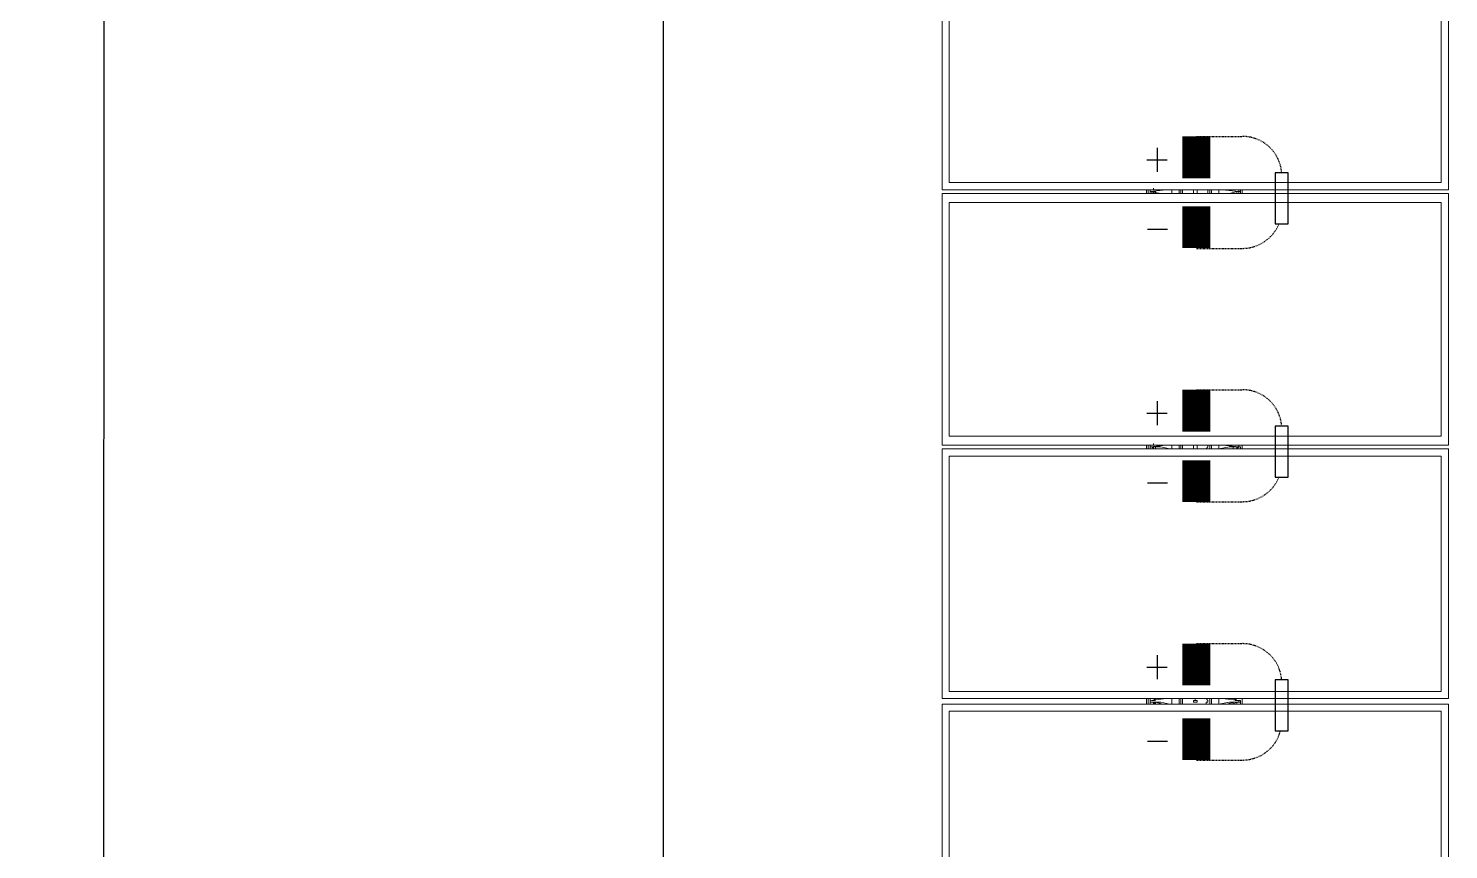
# Model space of a CAD drawing. Header units: feet. Extents: x -13743 to 68376, y -48 to 67763.
# Drawn here: x -226.5 to 27.4, y 65256.1 to 65402.8 of the extents above; entities that cross this region are included whole.
import ezdxf

# ---------------------------------------------------------------- set-up
doc = ezdxf.new("R2010")
doc.units = ezdxf.units.FT
doc.header["$MEASUREMENT"] = 0
doc.linetypes.add('HIDDEN', pattern=[0.375, 0.25, -0.125])
for name, color, linetype in [('E-HARN-COMP', 8, 'Continuous'), ('E-TRNK-CABL-NEG', 6, 'HIDDEN'), ('E-TRUNK-CABLE-POS', 6, 'HIDDEN'), ('G-ANNO-TEXT', 1, 'Continuous'), ('Polarity-Text', 7, 'Continuous')]:
    doc.layers.add(name, color=color, linetype=linetype)

# ---------------------------------------------------------------- blocks, each defined once
blk = doc.blocks.new('A$C4742fff2')
at = {"lineweight": 5}
for points in [[(6.9547, 0.4666), (6.7247, 0.4666), (6.7247, 0), (6.9547, 0)], [(6.7314, 0.46), (6.9481, 0.46), (6.9481, 0.0067), (6.7314, 0.0067)], [(6.9597, 0), (7.1897, 0), (7.1897, 0.4666), (6.9597, 0.4666)], [(6.9664, 0.46), (7.183, 0.46), (7.183, 0.0067), (6.9664, 0.0067)], [(7.193, 0), (7.4247, 0), (7.4247, 0.4666), (7.193, 0.4666)], [(7.4164, 0.0067), (7.4164, 0.46), (7.2014, 0.46), (7.2014, 0.0067)], [(7.658, 0.4666), (7.658, 0), (7.428, 0), (7.428, 0.4666)], [(7.6514, 0.46), (7.4347, 0.46), (7.4347, 0.0067), (7.6514, 0.0067)], [(6.9581, 0.235), (6.9564, 0.235), (6.9564, 0.2317), (6.9581, 0.2317), (6.9581, 0.2333), (6.9597, 0.2333), (6.9581, 0.2333)], [(7.1914, 0.235), (7.1897, 0.235), (7.1897, 0.2317), (7.193, 0.2317), (7.193, 0.2333), (7.193, 0.235)], [(7.4264, 0.235), (7.4247, 0.235), (7.4247, 0.2317), (7.428, 0.2317), (7.428, 0.2333), (7.428, 0.235)]]:
    blk.add_lwpolyline(points, close=True, dxfattribs=at)
for points in [[(6.9597, 0.2783), (6.9547, 0.2783)], [(6.9597, 0.275), (6.9581, 0.275), (6.9564, 0.275), (6.9564, 0.2717), (6.9547, 0.27)], [(6.9564, 0.255), (6.9547, 0.255), (6.9547, 0.2567), (6.9564, 0.265), (6.9564, 0.275), (6.9581, 0.275)], [(7.193, 0.2783), (7.1897, 0.2783)], [(7.1914, 0.255), (7.1897, 0.255), (7.1897, 0.2567), (7.1914, 0.265), (7.1914, 0.275), (7.193, 0.275), (7.1914, 0.275), (7.1914, 0.2733), (7.1897, 0.2717), (7.1897, 0.27)], [(7.428, 0.2783), (7.4247, 0.2783)], [(7.4247, 0.27), (7.4247, 0.2733), (7.4264, 0.2733), (7.4264, 0.275), (7.428, 0.275)], [(7.4264, 0.255), (7.4247, 0.255), (7.4247, 0.265), (7.4264, 0.275)], [(6.9581, 0.27), (6.9581, 0.2733)], [(7.193, 0.27), (7.193, 0.2733)], [(7.4264, 0.27), (7.4264, 0.2733)], [(6.9564, 0.2483), (6.9547, 0.2483), (6.9547, 0.255)], [(7.1914, 0.2483), (7.1897, 0.2483), (7.1897, 0.255)], [(7.4264, 0.2483), (7.4247, 0.2483), (7.4247, 0.255)], [(6.9597, 0.2483), (6.9547, 0.2483)], [(6.9597, 0.2467), (6.9547, 0.2467), (6.9564, 0.2467)], [(6.9547, 0.2467), (6.9547, 0.245), (6.9597, 0.245)], [(7.193, 0.2483), (7.1897, 0.2483)], [(7.193, 0.2467), (7.1897, 0.2467), (7.1914, 0.2467)], [(7.1897, 0.2467), (7.1897, 0.245), (7.193, 0.245)], [(7.428, 0.2483), (7.4247, 0.2483)], [(7.428, 0.2467), (7.4247, 0.2467), (7.4264, 0.2467)], [(7.4247, 0.2467), (7.4247, 0.245), (7.428, 0.245)], [(6.9597, 0.2233), (6.9581, 0.2217), (6.9564, 0.2217), (6.9564, 0.2233), (6.9547, 0.2233), (6.9547, 0.22), (6.9547, 0.2183)], [(7.193, 0.2233), (7.193, 0.2217), (7.1914, 0.2217), (7.1897, 0.2233), (7.1897, 0.22), (7.1897, 0.2183)], [(7.428, 0.2233), (7.428, 0.2217), (7.4247, 0.2217), (7.4247, 0.2233), (7.4247, 0.22), (7.4247, 0.2183)], [(6.9597, 0.22), (6.9547, 0.22), (6.9564, 0.22)], [(6.9581, 0.1933), (6.9564, 0.1933), (6.9564, 0.2017), (6.9547, 0.2117), (6.9547, 0.2183), (6.9597, 0.2183)], [(7.193, 0.22), (7.1897, 0.22), (7.1914, 0.22)], [(7.1897, 0.1983), (7.1897, 0.195), (7.1914, 0.1933), (7.1914, 0.1917), (7.1914, 0.1933), (7.1914, 0.2017), (7.1897, 0.2117), (7.1897, 0.2183), (7.193, 0.2183)], [(7.428, 0.22), (7.4247, 0.22), (7.4264, 0.22)], [(7.428, 0.2183), (7.4247, 0.2183), (7.4247, 0.2117), (7.4247, 0.2017), (7.4264, 0.195), (7.4264, 0.1933), (7.428, 0.1933)], [(6.9547, 0.1983), (6.9564, 0.195), (6.9564, 0.1917), (6.9581, 0.1917), (6.9581, 0.1933), (6.9581, 0.1967)], [(7.1914, 0.1933), (7.193, 0.1933), (7.193, 0.1967)], [(7.4247, 0.1983), (7.4247, 0.1933), (7.4264, 0.1933), (7.4264, 0.1917), (7.4264, 0.1933), (7.4264, 0.1967)], [(6.9597, 0.19), (6.9547, 0.19)], [(7.193, 0.19), (7.1897, 0.19)], [(7.428, 0.19), (7.4247, 0.19)], [(7.4264, 0.1917), (7.428, 0.1917)]]:
    blk.add_lwpolyline(points, dxfattribs=at)
at = {"color": 8, "lineweight": 5, "true_color": 0x808080}
for points in [[(6.9597, 0.2767), (6.9547, 0.2767)], [(6.9547, 0.2733), (6.9547, 0.275), (6.9564, 0.275)], [(6.9581, 0.275), (6.9597, 0.26)], [(7.193, 0.2767), (7.1897, 0.2767)], [(7.1897, 0.2733), (7.1897, 0.275), (7.1914, 0.275), (7.193, 0.26)], [(7.428, 0.2767), (7.4247, 0.2767)], [(7.4247, 0.2733), (7.4247, 0.275), (7.4264, 0.275), (7.428, 0.26)], [(6.9547, 0.2717), (6.9564, 0.2717), (6.9564, 0.27), (6.9547, 0.2633)], [(6.9547, 0.2667), (6.9547, 0.27), (6.9564, 0.27)], [(6.9581, 0.2733), (6.9581, 0.2733)], [(6.9597, 0.2717), (6.9597, 0.2717)], [(7.1897, 0.2633), (7.1897, 0.2717), (7.1914, 0.2717)], [(7.1897, 0.2667), (7.1897, 0.27), (7.1914, 0.27)], [(7.193, 0.2733), (7.193, 0.2733)], [(7.193, 0.2717), (7.193, 0.27), (7.193, 0.2717), (7.1947, 0.2717)], [(7.4247, 0.2633), (7.4247, 0.2717), (7.4264, 0.2717)], [(7.4247, 0.2667), (7.4247, 0.27), (7.4264, 0.27)], [(7.4264, 0.2733), (7.4264, 0.2733)], [(7.428, 0.2717), (7.428, 0.27), (7.428, 0.2717), (7.4297, 0.2717)], [(6.9597, 0.255), (6.9547, 0.255)], [(7.193, 0.255), (7.1897, 0.255)], [(7.428, 0.255), (7.4247, 0.255)], [(6.9547, 0.2117), (6.9597, 0.2117)], [(7.1897, 0.2117), (7.193, 0.2117)], [(7.4247, 0.2117), (7.428, 0.2117)], [(6.9547, 0.195), (6.9564, 0.195), (6.9564, 0.1967), (6.9547, 0.205)], [(6.9564, 0.1983), (6.9547, 0.1983), (6.9547, 0.2)], [(6.9597, 0.2083), (6.9581, 0.1933)], [(6.9597, 0.1967), (6.9581, 0.195), (6.9597, 0.1983)], [(7.1897, 0.205), (7.1897, 0.195), (7.1914, 0.195)], [(7.1914, 0.1983), (7.1897, 0.1983), (7.1897, 0.2)], [(7.193, 0.2083), (7.1914, 0.1933)], [(7.193, 0.1983), (7.193, 0.195), (7.193, 0.1967)], [(7.4247, 0.205), (7.4247, 0.195), (7.4264, 0.195)], [(7.4247, 0.1983), (7.4247, 0.2)], [(7.428, 0.2083), (7.4264, 0.1933)], [(7.428, 0.1983), (7.428, 0.195), (7.428, 0.1967)], [(6.9564, 0.1917), (6.9547, 0.1917), (6.9547, 0.1933)], [(6.9597, 0.19), (6.9547, 0.19)], [(6.9581, 0.195), (6.9581, 0.195)], [(6.9581, 0.1933), (6.9581, 0.1933)], [(7.1914, 0.1917), (7.1897, 0.1917), (7.1897, 0.1933)], [(7.193, 0.19), (7.1897, 0.19)], [(7.193, 0.1933), (7.193, 0.1933)], [(7.4264, 0.1917), (7.4247, 0.1917), (7.4247, 0.1933)], [(7.428, 0.19), (7.4247, 0.19)], [(7.4264, 0.1933), (7.4264, 0.1933)]]:
    blk.add_lwpolyline(points, dxfattribs=at)
blk.add_lwpolyline([(6.9581, 0.2717), (6.9597, 0.27)], close=True, dxfattribs=at)

msp = doc.modelspace()

# ---------------------------------------------------------------- linework, layer by layer
at = {"layer": 'E-HARN-COMP', "const_width": 5}
for points in [[(-17.69, 65376.07), (-17.69, 65383.53)], [(-17.69, 65363.58), (-17.69, 65371.03)], [(-17.69, 65330.82), (-17.69, 65338.28)], [(-17.69, 65318.23), (-17.69, 65325.69)], [(-17.69, 65285.47), (-17.69, 65292.93)], [(-17.69, 65272.13), (-17.69, 65279.59)]]:
    msp.add_lwpolyline(points, dxfattribs=at)
at = {"layer": 'E-HARN-COMP'}
for points in [[(-1.28, 65372.49), (-1.28, 65377.05), (-3.61, 65377.05), (-3.61, 65372.49)], [(-3.61, 65372.49), (-3.61, 65367.93), (-1.28, 65367.93), (-1.28, 65372.49)], [(-1.28, 65327.24), (-1.28, 65331.8), (-3.61, 65331.8), (-3.61, 65327.24)], [(-3.61, 65327.24), (-3.61, 65322.67), (-1.28, 65322.67), (-1.28, 65327.24)], [(-1.28, 65281.89), (-1.28, 65286.45), (-3.61, 65286.45), (-3.61, 65281.89)], [(-3.61, 65281.89), (-3.61, 65277.33), (-1.28, 65277.33), (-1.28, 65281.89)]]:
    msp.add_lwpolyline(points, dxfattribs=at)
at = {"layer": 'E-TRNK-CABL-NEG', "ltscale": 0.1}
for points in [[(-17.69, 65363.53), (-9.46, 65363.53, 0.305811), (-2.94, 65367.93, 0.305811)], [(-17.69, 65318.28), (-9.46, 65318.28, 0.305811), (-2.94, 65322.67, 0.305811)], [(-17.69, 65272.13), (-9.46, 65272.13, 0.338726), (-2.68, 65277.32, 0.338726)]]:
    msp.add_lwpolyline(points, format="xyb", dxfattribs=at)
at = {"layer": 'E-TRUNK-CABLE-POS', "ltscale": 0.1}
for points in [[(-17.69, 65383.53), (-9.46, 65383.53, -0.391396), (-2.45, 65377.05, -0.391396)], [(-17.69, 65338.28), (-9.46, 65338.28, -0.391396), (-2.45, 65331.8, -0.391396)], [(-17.69, 65292.93), (-9.46, 65292.93, -0.391396), (-2.45, 65286.45, -0.391396)]]:
    msp.add_lwpolyline(points, format="xyb", dxfattribs=at)
at = {"layer": 'G-ANNO-TEXT', "flags": 128}
for points in [[(-199.17, 63942.19, -0.427062), (-213.39, 63958.01), (-212.82, 65829.2, 0.298343), (-226.46, 65847.71, 0.298343), (-212.82, 65866.22), (-212.82, 67752.07, -0.354962), (-199.17, 67762.56)], [(-99.31, 65150.81, -0.298343), (-112.95, 65169.32), (-112.95, 65829.2, 0.298343), (-126.6, 65847.71, 0.298343), (-112.95, 65866.22), (-112.95, 66521.1, -0.340759), (-99.31, 66541.52)]]:
    msp.add_lwpolyline(points, format="xyb", dxfattribs=at)
at = {"layer": 'Polarity-Text'}
for p, q in [((-24.74, 65381.47), (-24.74, 65377.2)), ((-26.55, 65379.33), (-22.93, 65379.33)), ((-26.47, 65366.98), (-22.85, 65366.98)), ((-24.74, 65336.22), (-24.74, 65331.94)), ((-26.55, 65334.08), (-22.93, 65334.08)), ((-26.47, 65321.63), (-22.85, 65321.63)), ((-24.74, 65290.87), (-24.74, 65286.6)), ((-26.55, 65288.73), (-22.93, 65288.73)), ((-26.47, 65275.53), (-22.85, 65275.53))]:
    msp.add_line(p, q, dxfattribs=at)

# ---------------------------------------------------------------- block references
at = {"xscale": 194.04614304, "yscale": 194.04614304, "zscale": 194.04614304, "rotation": 90}
msp.add_blockref('A$C4742fff2', (27.37, 63932.6), dxfattribs=at)

doc.saveas('drawing.dxf')
